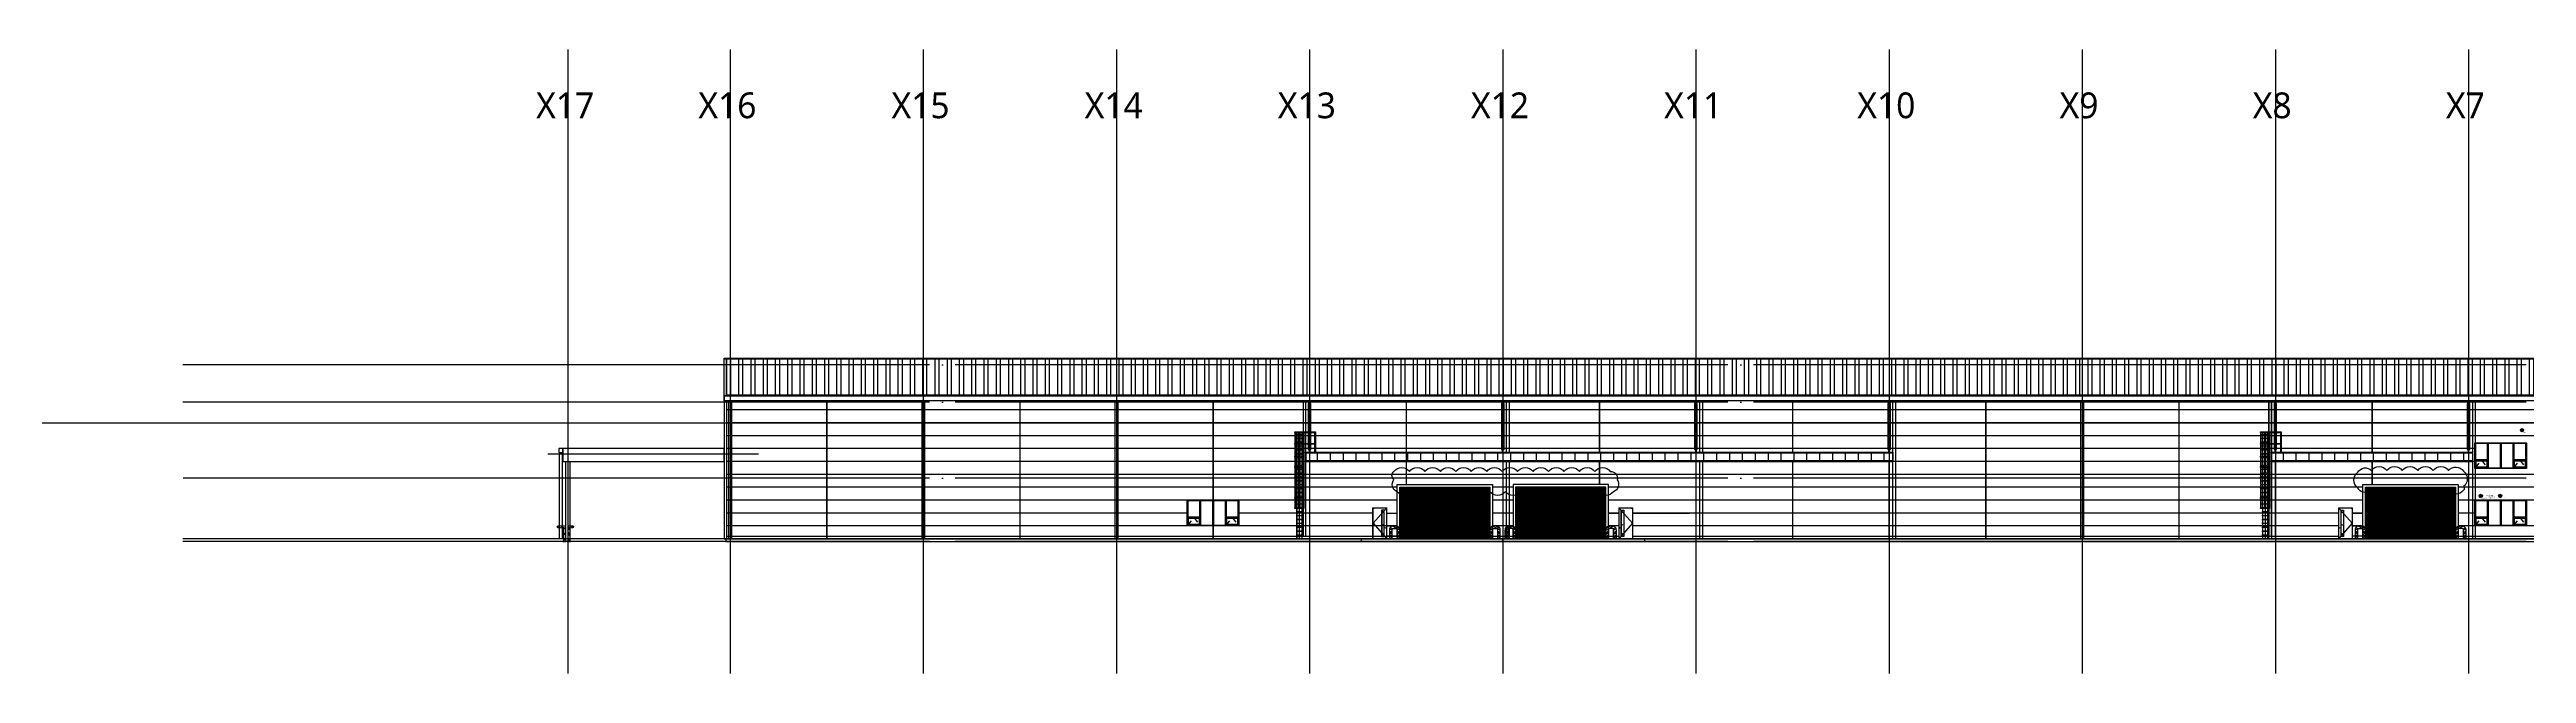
# Model space of a CAD drawing. Header units: millimetres. Extents: x 5734690 to 6791112, y -2208365 to -2031423.
# Drawn here: x 6061588 to 6253942, y -2208365 to -2159975 of the extents above; entities that cross this region are included whole.
import ezdxf
from ezdxf.enums import TextEntityAlignment as Align

# ---------------------------------------------------------------- set-up
doc = ezdxf.new("R2010")
doc.units = ezdxf.units.MM
doc.header["$LTSCALE"] = 1000
for name, pattern in [('CEN', [62, 60, -1, 0, -1]), ('CENTER', [50.8, 31.75, -6.35, 6.35, -6.35]), ('HID', [2.3, 1.5, -0.8])]:
    doc.linetypes.add(name, pattern=pattern)
doc.layers.get('0').update_dxf_attribs({"lineweight": 9})
doc.layers.get('DEFPOINTS').update_dxf_attribs({"color": 140})
doc.layers.add('2-배관명', color=2, linetype='Continuous', plot=False)
doc.layers.add('Defpoint', color=147, linetype='Continuous', plot=False)
for name, color, linetype in [('3ELEV', 3, 'Continuous'), ('6ELEV', 6, 'Continuous'), ('7ELEV', 7, 'Continuous'), ('8', 8, 'Continuous'), ('BOLLARD', 8, 'Continuous'), ('CANOPY', 7, 'Continuous'), ('CEN', 1, 'CEN'), ('DRAIN', 5, 'Continuous'), ('E', 15, 'Continuous'), ('FLASHING', 6, 'Continuous'), ('LADDER', 5, 'Continuous'), ('LOUVER', 7, 'Continuous'), ('PAT', 252, 'Continuous'), ('SOLID', 252, 'Continuous'), ('WAL', 3, 'Continuous'), ('WIN', 142, 'Continuous'), ('WINDOW', 4, 'Continuous'), ('중심선', 1, 'CEN')]:
    doc.layers.add(name, color=color, linetype=linetype)
for name, color, linetype, lineweight in [('7', 7, 'Continuous', 5), ('DOOR', 6, 'Continuous', 13), ('ELE', 6, 'Continuous', 15)]:
    doc.layers.add(name, color=color, linetype=linetype, lineweight=lineweight)
doc.layers.add('REVISED_JSW_20230926', color=7, linetype='Continuous', true_color=0xe6cb18, plot=False)
doc.styles.add('HSG07', font='romans.shx', dxfattribs={"width": 0.7, "bigfont": 'gsg1.shx'})
doc.styles.add('HUMAN', font='malgun.ttf')
doc.styles.add('현대하모니L', font='')
doc.styles.get('현대하모니L').set_extended_font_data('현대하모니 L')

# ---------------------------------------------------------------- blocks, each defined once
blk = doc.blocks.new('BOLLARD_EL_1')
at = {"layer": 'SOLID'}
h = blk.add_hatch(color=256, dxfattribs=at)
h.paths.add_polyline_path([(-75, 1014), (-75, 1050), (-111, 1050), (-261, 1200), (-119, 1200), (75, 1006), (75, 864)])
h.paths.add_polyline_path([(75, 14), (75, 156), (-75, 306), (-75, 164)])
h.paths.add_polyline_path([(-75, 589), (-75, 731), (75, 581), (75, 439)])
h.paths.add_polyline_path([(275, 589), (275, 731), (425, 581), (425, 439)])
h.paths.add_polyline_path([(425, 14), (425, 156), (275, 306), (275, 164)])
h.paths.add_polyline_path([(275, 1014), (275, 1125, -0.0892126), (280, 1151), (425, 1006), (425, 864)])
h.paths.add_polyline_path([(-294, 1050), (-436, 1050), (-558, 1172, -0.2256453), (-500, 1200), (-444, 1200)])
h.paths.add_polyline_path([(725, 1125, 0.0202924), (725, 1131), (656, 1200, 0.0202924), (650, 1200), (514, 1200), (663, 1051, 0.3639584), (725, 1125)])
at = {"layer": 'ELE'}
for p, q in [((-575, 1125), (-575, 1125)), ((0, 1200), (-500, 1200)), ((-75, 1050), (-500, 1050)), ((-75, 14), (-75, 1050)), ((75, 14), (75, 1125)), ((275, 14), (275, 1125)), ((350, 1200), (650, 1200)), ((425, 14), (425, 1050)), ((425, 1050), (650, 1050)), ((725, 1125), (725, 1125))]:
    blk.add_line(p, q, dxfattribs=at)
for centre, start, end in [((-500, 1125), 90, 180), ((-500, 1125), 180, 270), ((0, 1125), 0, 90), ((350, 1125), 90, 180), ((650, 1125), 0, 90), ((650, 1125), 270, 0)]:
    blk.add_arc(centre, 75, start, end, dxfattribs=at)
blk.add_point((175, 0), dxfattribs=at)
at = {"layer": 'SOLID'}
for p, q in [((-436, 1050), (-558, 1172)), ((-294, 1050), (-444, 1200)), ((-111, 1050), (-261, 1200)), ((425, 864), (275, 1014)), ((425, 581), (275, 731)), ((425, 439), (275, 589)), ((425, 156), (275, 306)), ((425, 14), (275, 164)), ((425, 1006), (280, 1151)), ((663, 1051), (514, 1200)), ((725, 1131), (656, 1200))]:
    blk.add_line(p, q, dxfattribs=at)
at = {"layer": 'WINDOW'}
for points in [[(-125, 0), (125, 0), (125, 14), (-125, 14)], [(225, 0), (475, 0), (475, 14), (225, 14)]]:
    blk.add_lwpolyline(points, close=True, dxfattribs=at)
blk = doc.blocks.new('A$C4A1D6DD7')
at = {"layer": '6ELEV', "elevation": 0}
blk.add_lwpolyline([(550, 180), (750, 180), (750, 2220), (550, 2220)], close=True, dxfattribs=at)
at = {"layer": '7'}
for p, q in [((870, 863), (782, 858)), ((782, 842), (870, 837))]:
    blk.add_line(p, q, dxfattribs=at)
for centre, radius, start, end in [((782, 850), 7.88, 90, 270), ((870, 850), 18.1, 223.12493, 136.87507), ((870, 850), 13.2, 270, 90)]:
    blk.add_arc(centre, radius, start, end, dxfattribs=at)
at = {"layer": '8'}
for p, q in [((684, 2045), (628, 2113)), ((664, 2054), (638, 2086)), ((679, 2063), (647, 2101)), ((684, 367), (628, 435)), ((694, 1049), (638, 1117)), ((664, 375), (638, 408)), ((679, 385), (647, 423)), ((674, 1057), (648, 1090)), ((689, 1067), (657, 1105))]:
    blk.add_line(p, q, dxfattribs=at)
at = {"layer": '8', "elevation": 0}
blk.add_lwpolyline([(560, 190), (740, 190), (740, 2210), (560, 2210)], close=True, dxfattribs=at)
at = {"layer": 'DOOR'}
for p, q in [((-24, 2362), (-124, 2362)), ((-120, 0), (-120, 2400)), ((-120, 2370), (920, 2370)), ((-115, 30), (-115, 2370)), ((915, 30), (915, 2370)), ((920, 0), (920, 2400)), ((-24, 26), (-124, 26)), ((-115, 30), (915, 30))]:
    blk.add_line(p, q, dxfattribs=at)
at = {"layer": 'DOOR', "color": 1}
for p, q in [((765, 850), (896, 850)), ((782, 867), (782, 832)), ((870, 876), (870, 824))]:
    blk.add_line(p, q, dxfattribs=at)
at = {"layer": 'DOOR'}
blk.add_lwpolyline([(-150, 0), (950, 0), (950, 2400), (-150, 2400)], close=True, dxfattribs=at)
at = {"layer": 'E', "color": 1}
for p, q in [((920, 2370), (-115, 1200)), ((-115, 1200), (915, 30))]:
    blk.add_line(p, q, dxfattribs=at)
blk = doc.blocks.new('BOLLARD_EL_2')
at = {"layer": 'BOLLARD'}
for p, q in [((-700, 665), (-132, 992)), ((-700, 485), (-500, 600)), ((-700, 365), (-500, 480)), ((-700, 185), (-500, 300)), ((-700, 65), (-500, 180)), ((-685, 793), (-327, 1000)), ((-127, 769), (47, 870)), ((-100, 665), (91, 775)), ((-100, 485), (100, 600)), ((-100, 365), (100, 480)), ((-100, 185), (100, 300)), ((-100, 65), (100, 180))]:
    blk.add_line(p, q, dxfattribs=at)
blk.add_lwpolyline([(100, 700), (100, 0), (-100, 0), (-100, 700, 0.4142136), (-200, 800), (-400, 800, 0.4142136), (-500, 700), (-500, 0), (-700, 0), (-700, 700, -0.4142136), (-400, 1000), (-200, 1000, -0.4142136)], format="xyb", close=True, dxfattribs=at)
blk = doc.blocks.new('zw$B791')
at = {"layer": 'WIN', "color": 8}
for p, q in [((50, 0), (50, 2000)), ((50, 1950), (975, 1950)), ((1025, 1950), (1975, 1950)), ((2025, 1950), (2975, 1950)), ((3025, 1950), (3950, 1950)), ((3950, 2000), (3950, 0)), ((975, 700), (50, 700)), ((975, 650), (50, 650)), ((975, 50), (50, 50)), ((1975, 50), (1025, 50)), ((2975, 50), (2025, 50)), ((3950, 700), (3025, 700)), ((3950, 650), (3025, 650)), ((3950, 50), (3025, 50))]:
    blk.add_line(p, q, dxfattribs=at)
at = {"layer": 'WIN', "color": 4}
blk.add_lwpolyline([(0, 0), (4000, 0), (4000, 2000), (0, 2000)], close=True, dxfattribs=at)
at = {"layer": 'WIN', "color": 8}
for points in [[(1025, 2000), (975, 2000), (975, 0), (1025, 0)], [(2025, 2000), (1975, 2000), (1975, 0), (2025, 0)], [(3025, 2000), (2975, 2000), (2975, 0), (3025, 0)], [(925, 600), (100, 600), (100, 100), (925, 100)], [(3900, 600), (3075, 600), (3075, 100), (3900, 100)]]:
    blk.add_lwpolyline(points, close=True, dxfattribs=at)
at = {"layer": 'WIN', "color": 1, "linetype": 'HID', "ltscale": 0.3}
for points in [[(975, 50), (512, 650), (50, 50)], [(3950, 50), (3487, 650), (3025, 50)]]:
    blk.add_lwpolyline(points, dxfattribs=at)
blk = doc.blocks.new('CANOPY_EL_2')
at = {"color": 8, "linetype": 'Continuous', "lineweight": -3}
for p, q in [((-325, 6930), (45325, 6930)), ((-325, 6900), (-325, 6930)), ((600, 6900), (600, 6200)), ((1600, 6900), (1600, 6200)), ((2600, 6900), (2600, 6200)), ((3600, 6900), (3600, 6200)), ((4600, 6900), (4600, 6200)), ((5600, 6900), (5600, 6200)), ((6600, 6900), (6600, 6200)), ((7600, 6900), (7600, 6200)), ((8600, 6900), (8600, 6200)), ((9600, 6900), (9600, 6200)), ((10600, 6900), (10600, 6200)), ((11600, 6900), (11600, 6200)), ((12600, 6900), (12600, 6200)), ((13600, 6900), (13600, 6200)), ((14600, 6900), (14600, 6200)), ((15600, 6900), (15600, 6200)), ((16600, 6900), (16600, 6200)), ((17600, 6900), (17600, 6200)), ((18600, 6900), (18600, 6200)), ((19600, 6900), (19600, 6200)), ((20600, 6900), (20600, 6200)), ((21600, 6900), (21600, 6200)), ((22600, 6900), (22600, 6200)), ((23600, 6900), (23600, 6200)), ((24600, 6900), (24600, 6200)), ((25600, 6900), (25600, 6200)), ((26600, 6900), (26600, 6200)), ((27600, 6900), (27600, 6200)), ((28600, 6900), (28600, 6200)), ((29600, 6900), (29600, 6200)), ((30600, 6900), (30600, 6200)), ((31600, 6900), (31600, 6200)), ((32600, 6900), (32600, 6200)), ((33600, 6900), (33600, 6200)), ((34600, 6900), (34600, 6200)), ((35600, 6900), (35600, 6200)), ((36600, 6900), (36600, 6200)), ((37600, 6900), (37600, 6200)), ((38600, 6900), (38600, 6200)), ((39600, 6900), (39600, 6200)), ((40600, 6900), (40600, 6200)), ((41600, 6900), (41600, 6200)), ((42600, 6900), (42600, 6200)), ((43600, 6900), (43600, 6200)), ((44600, 6900), (44600, 6200)), ((45325, 6900), (45325, 6930)), ((74675, 6930), (90325, 6930)), ((74675, 6900), (74675, 6930)), ((75600, 6900), (75600, 6200)), ((76600, 6900), (76600, 6200)), ((77600, 6900), (77600, 6200)), ((78600, 6900), (78600, 6200)), ((79600, 6900), (79600, 6200)), ((80600, 6900), (80600, 6200)), ((81600, 6900), (81600, 6200)), ((82600, 6900), (82600, 6200)), ((83600, 6900), (83600, 6200)), ((84600, 6900), (84600, 6200)), ((85600, 6900), (85600, 6200)), ((86600, 6900), (86600, 6200)), ((87600, 6900), (87600, 6200)), ((88600, 6900), (88600, 6200)), ((89600, 6900), (89600, 6200)), ((90325, 6900), (90325, 6930))]:
    blk.add_line(p, q, dxfattribs=at)
at = {"layer": 'DRAIN'}
for points in [[(100, 10700), (-100, 10700), (-100, 7130), (100, 7130)], [(-10, 10900), (10, 10900), (10, 10500), (-10, 10500)], [(15100, 10700), (14900, 10700), (14900, 7130), (15100, 7130)], [(14990, 10900), (15010, 10900), (15010, 10500), (14990, 10500)], [(30100, 10700), (29900, 10700), (29900, 7130), (30100, 7130)], [(29990, 10900), (30010, 10900), (30010, 10500), (29990, 10500)], [(45100, 10700), (44900, 10700), (44900, 7130), (45100, 7130)], [(44990, 10900), (45010, 10900), (45010, 10500), (44990, 10500)], [(75100, 10700), (74900, 10700), (74900, 7130), (75100, 7130)], [(74990, 10900), (75010, 10900), (75010, 10500), (74990, 10500)], [(90100, 10700), (89900, 10700), (89900, 7130), (90100, 7130)], [(89990, 10900), (90010, 10900), (90010, 10500), (89990, 10500)], [(-10, 7300), (10, 7300), (10, 6900), (-10, 6900)], [(14990, 7300), (15010, 7300), (15010, 6900), (14990, 6900)], [(29990, 7300), (30010, 7300), (30010, 6900), (29990, 6900)], [(44990, 7300), (45010, 7300), (45010, 6900), (44990, 6900)], [(74990, 7300), (75010, 7300), (75010, 6900), (74990, 6900)], [(89990, 7300), (90010, 7300), (90010, 6900), (89990, 6900)]]:
    blk.add_lwpolyline(points, close=True, dxfattribs=at)
at = {"layer": 'WAL'}
for p, q in [((45325, 6830), (-325, 6830)), ((-325, 6270), (45325, 6270)), ((90325, 6830), (74675, 6830)), ((74675, 6270), (90325, 6270))]:
    blk.add_line(p, q, dxfattribs=at)
for points in [[(45325, 6830), (45325, 6900), (-325, 6900), (-325, 6830)], [(-325, 6270), (-325, 6200), (45325, 6200), (45325, 6270)], [(-300, 6830), (-300, 6270)], [(45300, 6830), (45300, 6270)], [(90325, 6830), (90325, 6900), (74675, 6900), (74675, 6830)], [(74675, 6270), (74675, 6200), (90325, 6200), (90325, 6270)], [(74700, 6830), (74700, 6270)], [(90300, 6830), (90300, 6270)]]:
    blk.add_lwpolyline(points, dxfattribs=at)
at = {"layer": '중심선', "lineweight": -2}
for p in [(12135, 6900), (13415, 6900), (87135, 6900), (88415, 6900)]:
    blk.add_point(p, dxfattribs=at)
blk = doc.blocks.new('LADDER_EL_1')
at = {"layer": 'DEFPOINTS'}
for p, q in [((-240, 8100), (240, 8100)), ((-240, 7800), (240, 7800)), ((0, 8300), (0, 0)), ((-240, 7500), (240, 7500)), ((-240, 7200), (240, 7200)), ((-240, 6900), (240, 6900)), ((-240, 6600), (240, 6600)), ((-240, 6300), (240, 6300)), ((-240, 6000), (240, 6000)), ((-240, 5700), (240, 5700)), ((-240, 5400), (240, 5400)), ((-240, 5100), (240, 5100)), ((-240, 4800), (240, 4800)), ((-240, 4500), (240, 4500)), ((-240, 4200), (240, 4200)), ((-240, 3900), (240, 3900)), ((-240, 3600), (240, 3600)), ((-240, 3300), (240, 3300)), ((-240, 3000), (240, 3000)), ((-240, 2700), (240, 2700)), ((-240, 2400), (240, 2400)), ((-240, 2100), (240, 2100)), ((-240, 1800), (240, 1800)), ((-240, 1500), (240, 1500)), ((-240, 1200), (240, 1200)), ((-240, 900), (240, 900)), ((-240, 600), (240, 600)), ((-240, 300), (240, 300))]:
    blk.add_line(p, q, dxfattribs=at)
at = {"layer": 'LADDER'}
for p, q in [((-350, 8300), (-350, 2400)), ((-325, 8240), (-325, 2400)), ((-206, 8240), (-206, 0)), ((-200, 8240), (-200, 0)), ((200, 8240), (200, 0)), ((206, 8240), (206, 0)), ((325, 8240), (325, 2400)), ((350, 8300), (350, 2400))]:
    blk.add_line(p, q, dxfattribs=at)
for points in [[(-350, 8300), (350, 8300), (350, 8240), (-350, 8240)], [(-200, 8110), (200, 8110), (200, 8090), (-200, 8090)], [(-200, 7810), (200, 7810), (200, 7790), (-200, 7790)], [(-350, 7400), (350, 7400), (350, 7340), (-350, 7340)], [(-350, 6400), (350, 6400), (350, 6340), (-350, 6340)], [(-200, 7510), (200, 7510), (200, 7490), (-200, 7490)], [(-200, 7210), (200, 7210), (200, 7190), (-200, 7190)], [(-200, 6910), (200, 6910), (200, 6890), (-200, 6890)], [(-200, 6610), (200, 6610), (200, 6590), (-200, 6590)], [(-200, 6310), (200, 6310), (200, 6290), (-200, 6290)], [(-200, 6010), (200, 6010), (200, 5990), (-200, 5990)], [(-350, 5600), (350, 5600), (350, 5540), (-350, 5540)], [(-350, 4800), (350, 4800), (350, 4740), (-350, 4740)], [(-350, 4000), (350, 4000), (350, 3940), (-350, 3940)], [(-200, 5710), (200, 5710), (200, 5690), (-200, 5690)], [(-200, 5410), (200, 5410), (200, 5390), (-200, 5390)], [(-200, 5110), (200, 5110), (200, 5090), (-200, 5090)], [(-200, 4810), (200, 4810), (200, 4790), (-200, 4790)], [(-200, 4510), (200, 4510), (200, 4490), (-200, 4490)], [(-200, 4210), (200, 4210), (200, 4190), (-200, 4190)], [(-200, 3910), (200, 3910), (200, 3890), (-200, 3890)], [(-350, 3200), (350, 3200), (350, 3140), (-350, 3140)], [(-350, 2400), (350, 2400), (350, 2340), (-350, 2340)], [(-200, 3610), (200, 3610), (200, 3590), (-200, 3590)], [(-200, 3310), (200, 3310), (200, 3290), (-200, 3290)], [(-200, 3010), (200, 3010), (200, 2990), (-200, 2990)], [(-200, 2710), (200, 2710), (200, 2690), (-200, 2690)], [(-200, 2410), (200, 2410), (200, 2390), (-200, 2390)], [(-200, 2110), (200, 2110), (200, 2090), (-200, 2090)], [(-200, 1810), (200, 1810), (200, 1790), (-200, 1790)], [(-200, 1510), (200, 1510), (200, 1490), (-200, 1490)], [(-200, 1210), (200, 1210), (200, 1190), (-200, 1190)], [(-200, 910), (200, 910), (200, 890), (-200, 890)], [(-200, 610), (200, 610), (200, 590), (-200, 590)], [(-200, 310), (200, 310), (200, 290), (-200, 290)]]:
    blk.add_lwpolyline(points, close=True, dxfattribs=at)
for points in [[(-30, 8300), (30, 8300)], [(30, 8240), (30, 2460), (-30, 2460), (-30, 8240)]]:
    blk.add_lwpolyline(points, dxfattribs=at)
blk = doc.blocks.new('c-sec')
h = blk.add_hatch()
h.set_pattern_fill('ANSI31', color=16, scale=0.05, style=0)
h.set_pattern_definition([(45, (-0.5, 3e-17), (-0.112253, 0.112253), [])])
h.paths.add_polyline_path([(0.5, 0, -1), (0, 0, 1), (-0.5, 0, 1)])
at = {"color": 16, "linetype": 'CENTER', "ltscale": 0.1}
for p, q in [((-0.5, 0), (0.5, 0)), ((0, 0.5), (0, -0.5))]:
    blk.add_line(p, q, dxfattribs=at)
at = {"linetype": 'Continuous'}
blk.add_circle((0, 0), 0.5, dxfattribs=at)
at = {"color": 16, "linetype": 'Continuous'}
for centre, start, end in [((-0.25, 0), 0, 180), ((0.25, 0), 180, 0)]:
    blk.add_arc(centre, 0.25, start, end, dxfattribs=at)
blk = doc.blocks.new('*U19')
at = {"xscale": 250, "yscale": 250, "zscale": 250}
blk.add_blockref('c-sec', (0, 0), dxfattribs=at)
at = {"layer": '2-배관명', "style": 'HSG07', "width": 0.8}
blk.add_text('덕트(250A) ', height=5, dxfattribs=at).set_placement((0, 0), align=Align.TOP_RIGHT)
at = {"layer": '2-배관명', "style": 'HSG07', "width": 0.7}
blk.add_attdef('배관명칭', text='', height=10, dxfattribs=at).set_placement((0, 0), align=Align.TOP_LEFT)

msp = doc.modelspace()

# ---------------------------------------------------------------- hatches: boundary and pattern name
at = {"layer": 'PAT'}
h = msp.add_hatch(dxfattribs=at)
h.set_pattern_fill('ANSI32', color=256, scale=100, angle=45)
h.set_pattern_definition([(90, (6114167.5, -2186783.6), (-952.5, 2e-12), []), (90, (6114485, -2186466.1), (-952.5, 2e-12), [])])
h.paths.add_polyline_path([(6114167.5, -2183963.6), (6114167.5, -2186783.6), (6335367.5, -2186783.6), (6335367.5, -2183963.6)])
h = msp.add_hatch(dxfattribs=at)
h.set_pattern_fill('_USER', color=256, scale=100, angle=180, pattern_type=0)
h.set_pattern_definition([(180, (400272.76, -4302677.41), (0, 100), [])])
h.paths.add_polyline_path([(6166442.5, -2197923.6), (6166442.5, -2193923.6), (6173442.5, -2193923.6), (6173442.5, -2197923.6)])
h = msp.add_hatch(dxfattribs=at)
h.set_pattern_fill('_USER', color=256, scale=100, pattern_type=0)
h.set_pattern_definition([(0, (11948612.19, -4302677.41), (0, 100), [])])
h.paths.add_polyline_path([(6175442.5, -2197923.6), (6175442.5, -2193923.6), (6182442.5, -2193923.6), (6182442.5, -2197923.6)])
h = msp.add_hatch(dxfattribs=at)
h.set_pattern_fill('_USER', color=256, scale=100, angle=180, pattern_type=0)
h.set_pattern_definition([(180, (475272.76, -4302677.41), (0, 100), [])])
h.paths.add_polyline_path([(6241442.5, -2197923.6), (6241442.5, -2193923.6), (6248442.5, -2193923.6), (6248442.5, -2197923.6)])

# ---------------------------------------------------------------- linework, layer by layer
at = {"layer": '3ELEV'}
msp.add_lwpolyline([(6335567.5, -2186823.6), (6113967.5, -2186823.6), (6113967.5, -2197923.6), (6339917.5, -2197923.6), (6339917.5, -2185823.6)], dxfattribs=at)
msp.add_lwpolyline([(6339767.5, -2197923.6), (6114117.5, -2197923.6), (6114117.5, -2198123.6), (6339767.5, -2198123.6)], close=True, dxfattribs=at)
at = {"layer": '7ELEV'}
msp.add_lwpolyline([(6335567.5, -2186823.6), (6113967.5, -2186823.6), (6113967.5, -2183923.6), (6335567.5, -2183923.6)], dxfattribs=at)
for points in [[(6174442.5, -2197923.6), (6163442.5, -2197923.6), (6163442.5, -2198123.6), (6174442.5, -2198123.6)], [(6174442.5, -2197923.6), (6185442.5, -2197923.6), (6185442.5, -2198123.6), (6174442.5, -2198123.6)]]:
    msp.add_lwpolyline(points, close=True, dxfattribs=at)
at = {"layer": 'CANOPY'}
msp.add_lwpolyline([(6335567.5, -2187223.6), (6113967.5, -2187223.6), (6113967.5, -2186823.6), (6335567.5, -2186823.6)], dxfattribs=at)
for points in [[(6101442.5, -2190923.6), (6101142.5, -2190923.6), (6101142.5, -2191223.6), (6101442.5, -2191223.6)], [(6101442.5, -2191923.6), (6113967.5, -2191923.6), (6113967.5, -2190923.6), (6101442.5, -2190923.6)], [(6101692.5, -2191923.6), (6101992.5, -2191923.6), (6101992.5, -2198123.6), (6101692.5, -2198123.6)]]:
    msp.add_lwpolyline(points, close=True, dxfattribs=at)
at = {"layer": 'CEN'}
for p, q in [((6101842.5, -2159974.5), (6101842.5, -2208365.5)), ((6114442.5, -2159974.5), (6114442.5, -2208365.5)), ((6129442.5, -2159974.5), (6129442.5, -2208365.5)), ((6144442.5, -2159974.5), (6144442.5, -2208365.5)), ((6159442.5, -2159974.5), (6159442.5, -2208365.5)), ((6174442.5, -2159974.5), (6174442.5, -2208365.5)), ((6189442.5, -2159974.5), (6189442.5, -2208365.5)), ((6204442.5, -2159974.5), (6204442.5, -2208365.5)), ((6219442.5, -2159974.5), (6219442.5, -2208365.5)), ((6234442.5, -2159974.5), (6234442.5, -2208365.5)), ((6249442.5, -2159974.5), (6249442.5, -2208365.5)), ((6377922.2, -2184423.6), (6071932.2, -2184423.6)), ((6377922.2, -2187323.6), (6071932.2, -2187323.6)), ((6100275.3, -2191323.6), (6116647.6, -2191323.6)), ((6377922.2, -2193223.6), (6071956.8, -2193223.6)), ((6377922.2, -2197923.6), (6071932.2, -2197923.6)), ((6377922.2, -2198123.6), (6071932.2, -2198123.6))]:
    msp.add_line(p, q, dxfattribs=at)
at = {"layer": 'DEFPOINTS'}
msp.add_line((5734690, -2188923.6), (6791112.4, -2188923.6), dxfattribs=at)
at = {"layer": 'DRAIN'}
msp.add_line((6101392.5, -2197923.6), (6101192.5, -2197923.6), dxfattribs=at)
for points in [[(6114342.5, -2187223.6), (6114542.5, -2187223.6), (6114542.5, -2197923.6), (6114342.5, -2197923.6)], [(6129342.5, -2187223.6), (6129542.5, -2187223.6), (6129542.5, -2197923.6), (6129342.5, -2197923.6)], [(6144342.5, -2187223.6), (6144542.5, -2187223.6), (6144542.5, -2197923.6), (6144342.5, -2197923.6)], [(6159142.5, -2187223.6), (6158942.5, -2187223.6), (6158942.5, -2197723.6), (6159142.5, -2197723.6)], [(6204742.5, -2187223.6), (6204942.5, -2187223.6), (6204942.5, -2197923.6), (6204742.5, -2197923.6)], [(6219342.5, -2187223.6), (6219542.5, -2187223.6), (6219542.5, -2197923.6), (6219342.5, -2197923.6)], [(6233942.5, -2187223.6), (6234142.5, -2187223.6), (6234142.5, -2197923.6), (6233942.5, -2197923.6)], [(6234142.5, -2187223.6), (6233942.5, -2187223.6), (6233942.5, -2197723.6), (6234142.5, -2197723.6)], [(6249767.5, -2187223.6), (6249967.5, -2187223.6), (6249967.5, -2197923.6), (6249767.5, -2197923.6)]]:
    msp.add_lwpolyline(points, close=True, dxfattribs=at)
for points in [[(6174742.5, -2191223.6), (6174742.5, -2187223.6), (6174942.5, -2187223.6), (6174942.5, -2191223.6)], [(6189742.5, -2191223.6), (6189742.5, -2187223.6), (6189942.5, -2187223.6), (6189942.5, -2191223.6)], [(6101192.5, -2197923.6), (6101192.5, -2191223.6)], [(6101392.5, -2191223.6), (6101392.5, -2197923.6)], [(6174942.5, -2191923.6), (6174942.5, -2197923.6), (6174742.5, -2197923.6), (6174742.5, -2191923.6)], [(6189942.5, -2191923.6), (6189942.5, -2197923.6), (6189742.5, -2197923.6), (6189742.5, -2191923.6)]]:
    msp.add_lwpolyline(points, dxfattribs=at)
at = {"layer": 'FLASHING'}
for p, q in [((6113967.5, -2183963.6), (6114167.5, -2183963.6)), ((6114167.5, -2187223.6), (6114167.5, -2197923.6)), ((6114167.5, -2197723.6), (6175242.5, -2197723.6)), ((6166242.5, -2197723.6), (6165437.5, -2197723.6)), ((6166242.5, -2197723.6), (6165442.5, -2197723.6)), ((6182642.5, -2197723.6), (6183447.5, -2197723.6)), ((6182642.5, -2197723.6), (6183442.5, -2197723.6)), ((6184547.5, -2197723.6), (6239342.5, -2197723.6)), ((6241242.5, -2197723.6), (6240442.5, -2197723.6)), ((6241242.5, -2197723.6), (6240442.5, -2197723.6)), ((6248642.5, -2197723.6), (6264742.5, -2197723.6))]:
    msp.add_line(p, q, dxfattribs=at)
msp.add_lwpolyline([(6335367.5, -2186783.6), (6114167.5, -2186783.6), (6114167.5, -2183963.6), (6335567.5, -2183963.6)], dxfattribs=at)
for points in [[(6335367.5, -2183963.6), (6114167.5, -2183963.6), (6114167.5, -2186783.6), (6335367.5, -2186783.6)], [(6173642.5, -2197923.6), (6166242.5, -2197923.6), (6166242.5, -2193723.6), (6173642.5, -2193723.6)], [(6175242.5, -2197923.6), (6182642.5, -2197923.6), (6182642.5, -2193723.6), (6175242.5, -2193723.6)], [(6248642.5, -2197923.6), (6241242.5, -2197923.6), (6241242.5, -2193723.6), (6248642.5, -2193723.6)]]:
    msp.add_lwpolyline(points, close=True, dxfattribs=at)
at = {"layer": 'LADDER', "lineweight": -3}
for points in [[(6158992.5, -2189623.6), (6159892.5, -2189623.6), (6159892.5, -2191193.6)], [(6158992.5, -2189683.6), (6159832.5, -2189683.6), (6159832.5, -2191193.6)], [(6233992.5, -2189623.6), (6234892.5, -2189623.6), (6234892.5, -2191193.6)], [(6233992.5, -2189683.6), (6234832.5, -2189683.6), (6234832.5, -2191193.6)]]:
    msp.add_lwpolyline(points, dxfattribs=at)
for points in [[(6158992.5, -2190523.6), (6159832.5, -2190523.6), (6159832.5, -2190583.6), (6158992.5, -2190583.6)], [(6233992.5, -2190523.6), (6234832.5, -2190523.6), (6234832.5, -2190583.6), (6233992.5, -2190583.6)]]:
    msp.add_lwpolyline(points, close=True, dxfattribs=at)
at = {"layer": 'PAT'}
for p, q in [((6339717.5, -2187923.6), (6114167.5, -2187923.6)), ((6339717.5, -2188923.6), (6114167.5, -2188923.6)), ((6121937.5, -2187223.6), (6121937.5, -2197923.6)), ((6121947.5, -2187223.6), (6121947.5, -2197923.6)), ((6136937.5, -2187223.6), (6136937.5, -2197923.6)), ((6136947.5, -2187223.6), (6136947.5, -2197923.6)), ((6151937.5, -2187223.6), (6151937.5, -2194923.6)), ((6151947.5, -2187223.6), (6151947.5, -2194923.6)), ((6166937.5, -2187223.6), (6166937.5, -2193723.6)), ((6166947.5, -2187223.6), (6166947.5, -2193723.6)), ((6181937.5, -2187223.6), (6181937.5, -2191223.6)), ((6181947.5, -2187223.6), (6181947.5, -2191223.6)), ((6196937.5, -2187223.6), (6196937.5, -2191223.6)), ((6196947.5, -2187223.6), (6196947.5, -2191223.6)), ((6211937.5, -2187223.6), (6211937.5, -2197923.6)), ((6211947.5, -2187223.6), (6211947.5, -2197923.6)), ((6226937.5, -2187223.6), (6226937.5, -2197923.6)), ((6226947.5, -2187223.6), (6226947.5, -2197923.6)), ((6241937.5, -2187223.6), (6241937.5, -2191223.6)), ((6241947.5, -2187223.6), (6241947.5, -2191223.6)), ((6339717.5, -2189923.6), (6114167.5, -2189923.6)), ((6249942.5, -2190923.6), (6114167.5, -2190923.6)), ((6249942.5, -2191923.6), (6114167.5, -2191923.6)), ((6174437.5, -2191923.6), (6174437.5, -2197923.6)), ((6174447.5, -2191923.6), (6174447.5, -2197923.6)), ((6181937.5, -2191923.6), (6181937.5, -2193723.6)), ((6181947.5, -2191923.6), (6181947.5, -2193723.6)), ((6189437.5, -2191923.6), (6189437.5, -2197923.6)), ((6189447.5, -2191923.6), (6189447.5, -2197923.6)), ((6196937.5, -2191923.6), (6196937.5, -2197923.6)), ((6196947.5, -2191923.6), (6196947.5, -2197923.6)), ((6204437.5, -2191923.6), (6204437.5, -2197923.6)), ((6204447.5, -2191923.6), (6204447.5, -2197923.6)), ((6234437.5, -2191923.6), (6234437.5, -2197923.6)), ((6234447.5, -2191923.6), (6234447.5, -2197923.6)), ((6241937.5, -2191923.6), (6241937.5, -2193723.6)), ((6241947.5, -2191923.6), (6241947.5, -2193723.6)), ((6249437.5, -2191923.6), (6249437.5, -2197923.6)), ((6249447.5, -2191923.6), (6249447.5, -2197923.6)), ((6174442.5, -2192923.6), (6114167.5, -2192923.6)), ((6166242.5, -2193923.6), (6114167.5, -2193923.6)), ((6175242.5, -2193923.6), (6173642.5, -2193923.6)), ((6339717.5, -2192923.6), (6174442.5, -2192923.6)), ((6241242.5, -2193923.6), (6182642.5, -2193923.6)), ((6339717.5, -2193923.6), (6248642.5, -2193923.6)), ((6166242.5, -2194923.6), (6114167.5, -2194923.6)), ((6149942.5, -2195923.6), (6114167.5, -2195923.6)), ((6164337.5, -2195923.6), (6153942.5, -2195923.6)), ((6165437.5, -2195923.6), (6166242.5, -2195923.6)), ((6165442.5, -2195923.6), (6166242.5, -2195923.6)), ((6175242.5, -2194923.6), (6173642.5, -2194923.6)), ((6175242.5, -2195923.6), (6173642.5, -2195923.6)), ((6241242.5, -2194923.6), (6182642.5, -2194923.6)), ((6183447.5, -2195923.6), (6182642.5, -2195923.6)), ((6182642.5, -2195923.6), (6183447.5, -2195923.6)), ((6183442.5, -2195923.6), (6182642.5, -2195923.6)), ((6239342.5, -2195923.6), (6184547.5, -2195923.6)), ((6184547.5, -2195923.6), (6188942.5, -2195923.6)), ((6240442.5, -2195923.6), (6241242.5, -2195923.6)), ((6241242.5, -2195923.6), (6240442.5, -2195923.6)), ((6318142.5, -2194923.6), (6248642.5, -2194923.6)), ((6249942.5, -2195923.6), (6248642.5, -2195923.6)), ((6166242.5, -2196923.6), (6114167.5, -2196923.6)), ((6151937.5, -2196923.6), (6151937.5, -2197923.6)), ((6151947.5, -2196923.6), (6151947.5, -2197923.6)), ((6165437.5, -2196923.6), (6166242.5, -2196923.6)), ((6165442.5, -2196923.6), (6166242.5, -2196923.6)), ((6175242.5, -2196923.6), (6173642.5, -2196923.6)), ((6183447.5, -2196923.6), (6182642.5, -2196923.6)), ((6183442.5, -2196923.6), (6182642.5, -2196923.6)), ((6239342.5, -2196923.6), (6184547.5, -2196923.6)), ((6240442.5, -2196923.6), (6241242.5, -2196923.6)), ((6241242.5, -2196923.6), (6240442.5, -2196923.6)), ((6264742.5, -2196923.6), (6248642.5, -2196923.6))]:
    msp.add_line(p, q, dxfattribs=at)
at = {"layer": 'REVISED_JSW_20230926', "lineweight": -3}
for points in [[(6165996.4, -2192694.7, -0.5), (6167196.4, -2192694.7, -0.5), (6168396.4, -2192694.7, -0.5), (6169596.4, -2192694.7, -0.5), (6170796.4, -2192694.7, -0.5), (6171996.4, -2192694.7, -0.5), (6173196.4, -2192694.7, -0.5), (6174396.4, -2192694.7, -0.5), (6175596.4, -2192694.7, -0.5), (6176796.4, -2192694.7, -0.5), (6177996.4, -2192694.7, -0.5), (6179196.4, -2192694.7, -0.5), (6180396.4, -2192694.7, -0.5), (6181596.4, -2192694.7, -0.5), (6182796.4, -2192694.7, -0.5), (6183333.6, -2193357.5, -0.5), (6183044.7, -2194268.7, -0.5), (6181844.7, -2194268.7, -0.5), (6180644.7, -2194268.7, -0.5), (6179444.7, -2194268.7, -0.5), (6178244.7, -2194268.7, -0.5), (6177044.7, -2194268.7, -0.5), (6175844.7, -2194268.7, -0.5), (6174644.7, -2194268.7, -0.5), (6173444.7, -2194268.7, -0.5), (6172244.7, -2194268.7, -0.5), (6171044.7, -2194268.7, -0.5), (6169844.7, -2194268.7, -0.5), (6168644.7, -2194268.7, -0.5), (6167444.7, -2194268.7, -0.5), (6166244.7, -2194268.7, -0.5), (6165996.4, -2193317, -0.5)], [(6249046.2, -2194162, -0.5), (6247846.2, -2194162, -0.5), (6246646.2, -2194162, -0.5), (6245446.2, -2194162, -0.5), (6244246.2, -2194162, -0.5), (6243046.2, -2194162, -0.5), (6241846.2, -2194162, -0.5), (6240841.5, -2193966.7, -0.5), (6240841.5, -2192766.7, -0.5), (6241899.2, -2192624.4, -0.5), (6243099.2, -2192624.4, -0.5), (6244299.2, -2192624.4, -0.5), (6245499.2, -2192624.4, -0.5), (6246699.2, -2192624.4, -0.5), (6247899.2, -2192624.4, -0.5), (6249046.2, -2192677.4, -0.5), (6249046.2, -2193877.4, -0.5)]]:
    msp.add_lwpolyline(points, format="xyb", close=True, dxfattribs=at)
at = {"layer": 'WINDOW'}
for points in [[(6173442.5, -2197923.6), (6166442.5, -2197923.6), (6166442.5, -2193923.6), (6173442.5, -2193923.6)], [(6175442.5, -2197923.6), (6182442.5, -2197923.6), (6182442.5, -2193923.6), (6175442.5, -2193923.6)], [(6248442.5, -2197923.6), (6241442.5, -2197923.6), (6241442.5, -2193923.6), (6248442.5, -2193923.6)]]:
    msp.add_lwpolyline(points, close=True, dxfattribs=at)

# ---------------------------------------------------------------- block references
at = {"xscale": -1}
for name, p in [('zw$B791', (6253942.5, -2192473.6)), ('zw$B791', (6153942.5, -2196923.6)), ('A$C4A1D6DD7', (6184397.5, -2197923.6)), ('A$C4A1D6DD7', (6240292.5, -2197923.6)), ('zw$B791', (6253942.5, -2196923.6))]:
    msp.add_blockref(name, p, dxfattribs=at)
msp.add_blockref('A$C4A1D6DD7', (6164487.5, -2197923.6))
at = {"layer": '6ELEV'}
msp.add_blockref('BOLLARD_EL_1', (6101567.5, -2198123.6), dxfattribs=at)
at = {"layer": 'DRAIN', "xscale": -1}
for p in [(6165742.5, -2197923.6), (6173542.5, -2197923.6), (6240742.5, -2197923.6)]:
    msp.add_blockref('BOLLARD_EL_2', p, dxfattribs=at)
at = {"layer": 'DRAIN'}
for p in [(6175342.5, -2197923.6), (6183142.5, -2197923.6), (6249142.5, -2197923.6)]:
    msp.add_blockref('BOLLARD_EL_2', p, dxfattribs=at)
at = {"layer": 'LADDER', "lineweight": -3}
msp.add_blockref('CANOPY_EL_2', (6159442.5, -2198123.6), dxfattribs=at)
at = {"layer": 'LADDER'}
for p in [(6158642.5, -2197923.6), (6233642.5, -2197923.6)]:
    msp.add_blockref('LADDER_EL_1', p, dxfattribs=at)
at = {"layer": 'LOUVER'}
msp.add_blockref('*U19', (6253592.5, -2189498.6), dxfattribs=at).add_auto_attribs({'배관명칭': 'OA'})

# ---------------------------------------------------------------- texts
at = {"layer": 'Defpoint', "lineweight": -2, "style": '현대하모니L'}
msp.add_text('OA. 250A', height=50, dxfattribs=at).set_placement((6253769.6, -2189654.5), align=Align.MIDDLE)
at = {"layer": 'DEFPOINTS', "style": 'HUMAN'}
for s, p in [('X17', (6099377.5, -2165299.5)), ('X16', (6111977.5, -2165299.5)), ('X15', (6126977.5, -2165299.5)), ('X14', (6141977.5, -2165299.5)), ('X13', (6156977.5, -2165299.5)), ('X12', (6171977.5, -2165299.5)), ('X11', (6186977.5, -2165299.5)), ('X10', (6201977.5, -2165299.5)), ('X9', (6217690.1, -2165299.5)), ('X8', (6232690.1, -2165299.5)), ('X7', (6247690.1, -2165299.5))]:
    msp.add_text(s, height=2000, dxfattribs=at).set_placement(p)

# ---------------------------------------------------------------- next in the draw order: wipeouts: each hides what was drawn before it
at = {"lineweight": -2}
msp.add_wipeout([(6251535.3, -2194489.1), (6250540.1, -2194489.1), (6250540.1, -2194809.7), (6251535.3, -2194809.7)], dxfattribs=at).dxf.layer = 'Defpoint'

# ---------------------------------------------------------------- next in the draw order: block references
at = {"layer": 'LOUVER'}
for p in [(6250383.3, -2194598.6), (6251902.2, -2194598.6)]:
    msp.add_blockref('*U19', p, dxfattribs=at).add_auto_attribs({'배관명칭': 'OA'})

# ---------------------------------------------------------------- next in the draw order: texts
at = {"layer": 'Defpoint', "lineweight": -2, "style": '현대하모니L'}
for s, p in [('원형덕트 Φ250 x 2EA (EA, OA)', (6250559.6, -2194785.8)), ('오프닝 하단 : FL+3,100', (6250794.3, -2194565)), ('이격거리 1,500 mm', (6250897.9, -2194638.1)), ('오프닝 350 x 2EA', (6250966.6, -2194717.3))]:
    msp.add_text(s, height=50, dxfattribs=at).set_placement(p)
for s, p in [('OA. 150A', (6252079.3, -2194730)), ('EA. 250A', (6250564.5, -2194804.4))]:
    msp.add_text(s, height=50, dxfattribs=at).set_placement(p, align=Align.MIDDLE)

doc.saveas('drawing.dxf')
